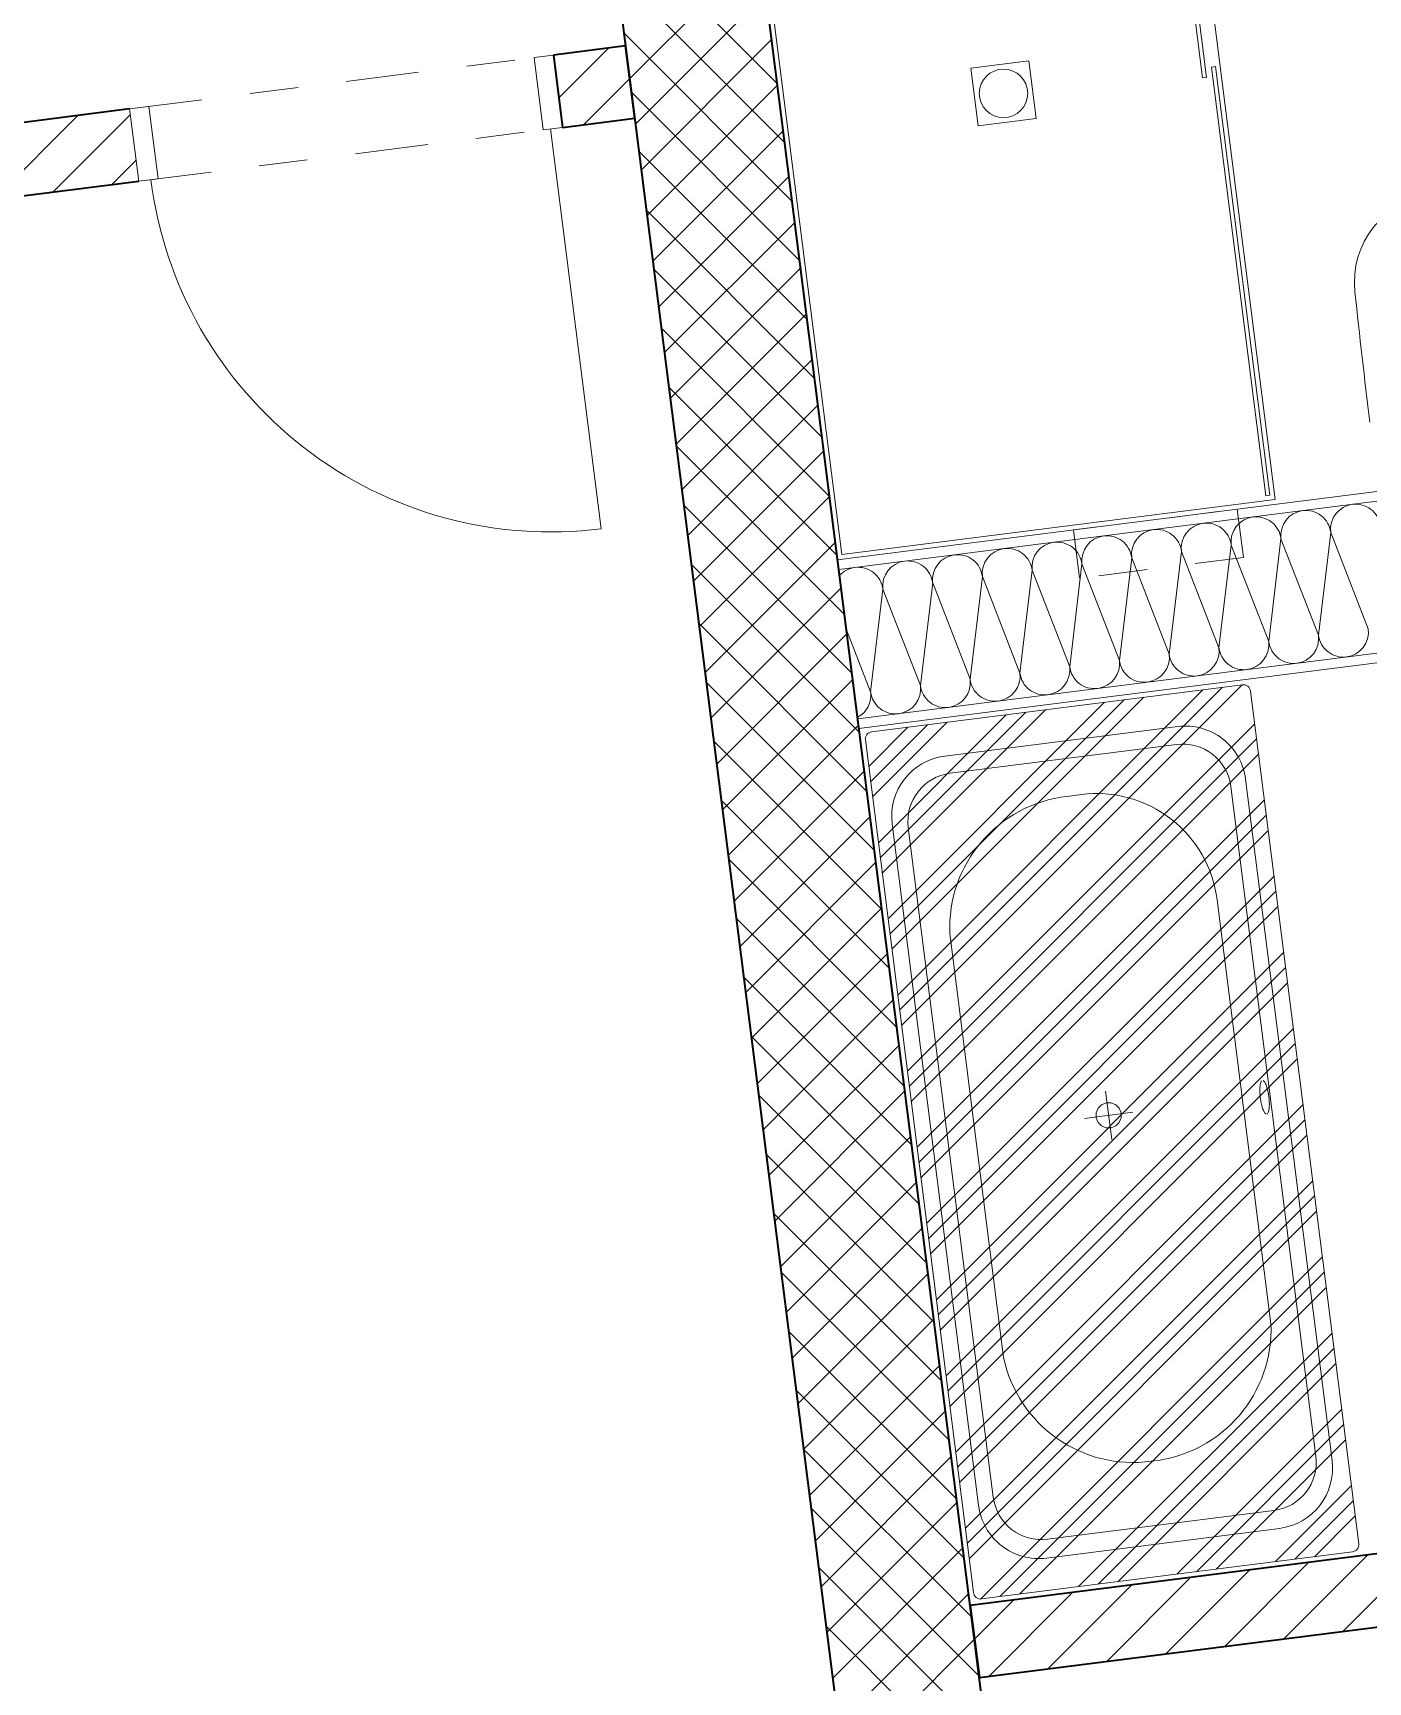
# Model space of a CAD drawing. Header units: metres. Extents: x 2713679.5 to 2713747.3, y 1226017.1 to 1226104.2.
# Drawn here: x 2713699.455 to 2713702.205, y 1226028.89 to 1226032.286 of the extents above; entities that cross this region are included whole.
import ezdxf

# ---------------------------------------------------------------- set-up
doc = ezdxf.new("R2010")
doc.units = ezdxf.units.M
doc.header["$MEASUREMENT"] = 0
for name, pattern in [('31', [105, 75, -15, 0, -15]), ('Strich 2', [0.141111, 0.070556, -0.070556]), ('Strichpunkt 3_1_1mm Achsen', [0.25, 0.15, -0.05, 0, -0.05])]:
    doc.linetypes.add(name, pattern=pattern)
doc.layers.add('plangrafiken', color=251, linetype='Continuous')
doc.layers.add('waende_stuetzen', color=250, linetype='Continuous')

msp = doc.modelspace()

# ---------------------------------------------------------------- linework, layer by layer
at = {"layer": 'plangrafiken', "color": 7, "linetype": 'Continuous', "lineweight": 13}
for p, q in [((2713702.0139, 1226031.3256), (2713701.7873, 1226033.1112)), ((2713701.7505, 1226033.0914), (2713701.8645, 1226032.1937)), ((2713701.8724, 1226032.1947), (2713701.7585, 1226033.0925)), ((2713700.8945, 1226032.9979), (2713701.1211, 1226031.2123)), ((2713701.5062, 1226032.2288), (2713701.3871, 1226032.2137)), ((2713701.5213, 1226032.1098), (2713701.5062, 1226032.2288)), ((2713701.8907, 1226032.2171), (2713701.8828, 1226032.2161)), ((2713701.8828, 1226032.2161), (2713701.9948, 1226031.3332)), ((2713702.0028, 1226031.3342), (2713701.8907, 1226032.2171)), ((2713701.3871, 1226032.2137), (2713701.4022, 1226032.0947)), ((2713701.8645, 1226032.1937), (2713701.8724, 1226032.1947)), ((2713701.4022, 1226032.0947), (2713701.5213, 1226032.1098)), ((2713701.9948, 1226031.3332), (2713702.0028, 1226031.3342)), ((2713701.1211, 1226031.2123), (2713702.0139, 1226031.3256)), ((2713701.9464, 1226030.944), (2713701.1826, 1226030.8471)), ((2713702.186, 1226029.1751), (2713701.9632, 1226030.931)), ((2713701.8132, 1226030.858), (2713701.3331, 1226030.7971)), ((2713701.1696, 1226030.8303), (2713701.3923, 1226029.0751)), ((2713701.3446, 1226030.7618), (2713701.8109, 1226030.821)), ((2713701.9226, 1226030.7344), (2713702.0976, 1226029.3554)), ((2713702.131, 1226029.3464), (2713701.9529, 1226030.7498)), ((2713701.6148, 1226030.7179), (2713701.585, 1226030.7141)), ((2713701.2248, 1226030.6574), (2713701.4029, 1226029.254)), ((2713701.433, 1226029.2711), (2713701.258, 1226030.65)), ((2713702.005, 1226029.6283), (2713701.8943, 1226030.5013)), ((2713701.3437, 1226030.4315), (2713701.4545, 1226029.5585)), ((2713701.671, 1226030.0563), (2713701.6708, 1226030.0583)), ((2713701.7587, 1226029.3451), (2713701.7637, 1226029.3457)), ((2713702.011, 1226029.2436), (2713701.5448, 1226029.1845)), ((2713701.5427, 1226029.1457), (2713702.0227, 1226029.2067)), ((2713702.1731, 1226029.1584), (2713701.4092, 1226029.0614))]:
    msp.add_line(p, q, dxfattribs=at)
at = {"layer": 'plangrafiken', "color": 7, "linetype": 'Strich 2', "lineweight": 13}
for p, q in [((2713701.5985, 1226031.2628), (2713701.9358, 1226031.3056)), ((2713701.9358, 1226031.3056), (2713701.9484, 1226031.2064)), ((2713701.6111, 1226031.1636), (2713701.5985, 1226031.2628)), ((2713701.9484, 1226031.2064), (2713701.6111, 1226031.1636))]:
    msp.add_line(p, q, dxfattribs=at)
at = {"layer": 'plangrafiken', "color": 255, "linetype": 'Continuous', "lineweight": 13}
for p, q in [((2713701.2362, 1226030.3051), (2713701.8648, 1226030.9337)), ((2713701.2402, 1226030.2737), (2713701.9053, 1226030.9388)), ((2713701.2442, 1226030.2424), (2713701.9458, 1226030.9439)), ((2713701.2044, 1226030.5561), (2713701.5408, 1226030.8926)), ((2713701.2163, 1226030.462), (2713701.6623, 1226030.908)), ((2713701.2203, 1226030.4306), (2713701.7028, 1226030.9131)), ((2713701.2243, 1226030.3992), (2713701.7433, 1226030.9182)), ((2713701.1805, 1226030.7443), (2713701.2979, 1226030.8617)), ((2713701.1845, 1226030.713), (2713701.3384, 1226030.8669)), ((2713701.1964, 1226030.6188), (2713701.4598, 1226030.8823)), ((2713701.2004, 1226030.5875), (2713701.5003, 1226030.8874)), ((2713701.2561, 1226030.1482), (2713701.9717, 1226030.8638)), ((2713701.1765, 1226030.7757), (2713701.2574, 1226030.8566)), ((2713701.2601, 1226030.1169), (2713701.9757, 1226030.8325)), ((2713701.2641, 1226030.0855), (2713701.9797, 1226030.8011)), ((2713701.276, 1226029.9914), (2713701.9916, 1226030.707)), ((2713701.28, 1226029.96), (2713701.9956, 1226030.6756)), ((2713701.284, 1226029.9286), (2713701.9996, 1226030.6442)), ((2713701.2959, 1226029.8345), (2713702.0115, 1226030.5501)), ((2713701.2999, 1226029.8031), (2713702.0155, 1226030.5187)), ((2713701.3039, 1226029.7718), (2713702.0195, 1226030.4874)), ((2713701.3159, 1226029.6776), (2713702.0315, 1226030.3932)), ((2713701.3198, 1226029.6463), (2713702.0354, 1226030.3619)), ((2713701.3238, 1226029.6149), (2713702.0394, 1226030.3305)), ((2713701.3358, 1226029.5208), (2713702.0514, 1226030.2364)), ((2713701.3397, 1226029.4894), (2713702.0553, 1226030.205)), ((2713701.3437, 1226029.458), (2713702.0593, 1226030.1736)), ((2713701.3557, 1226029.3639), (2713702.0713, 1226030.0795)), ((2713701.3597, 1226029.3325), (2713702.0753, 1226030.0481)), ((2713701.3636, 1226029.3011), (2713702.0792, 1226030.0167)), ((2713701.3756, 1226029.207), (2713702.0912, 1226029.9226)), ((2713701.3796, 1226029.1757), (2713702.0952, 1226029.8913)), ((2713701.3835, 1226029.1443), (2713702.0991, 1226029.8599)), ((2713701.4066, 1226029.0613), (2713702.1111, 1226029.7658)), ((2713701.4469, 1226029.0662), (2713702.1151, 1226029.7344)), ((2713701.4874, 1226029.0713), (2713702.1191, 1226029.703)), ((2713701.6089, 1226029.0868), (2713702.131, 1226029.6089)), ((2713701.6494, 1226029.0919), (2713702.135, 1226029.5775)), ((2713701.6898, 1226029.097), (2713702.139, 1226029.5461)), ((2713701.8113, 1226029.1124), (2713702.1509, 1226029.452)), ((2713701.8518, 1226029.1176), (2713702.1549, 1226029.4206)), ((2713701.8923, 1226029.1227), (2713702.1589, 1226029.3893)), ((2713702.0138, 1226029.1381), (2713702.1708, 1226029.2951)), ((2713702.0543, 1226029.1433), (2713702.1748, 1226029.2638)), ((2713702.0948, 1226029.1484), (2713702.1788, 1226029.2324))]:
    msp.add_line(p, q, dxfattribs=at)
at = {"layer": 'plangrafiken', "color": 7, "linetype": '31', "lineweight": 13}
for p, q in [((2713701.6646, 1226030.1069), (2713701.6772, 1226030.0077)), ((2713701.6213, 1226030.051), (2713701.7205, 1226030.0636))]:
    msp.add_line(p, q, dxfattribs=at)
at = {"layer": 'plangrafiken', "color": 7, "linetype": 'Continuous', "lineweight": 13}
for centre, radius in [((2713701.4542, 1226032.1617), 0.05), ((2713701.6709, 1226030.0573), 0.026)]:
    msp.add_circle(centre, radius, dxfattribs=at)
for centre, radius, start, end in [((2713702.3604, 1226031.7725), 0.1834, 8.2305, 186.2347), ((2713732.0039, 1226035.0109), 30.0032, 186.23467, 186.74985), ((2713701.9483, 1226030.9291), 0.015, 7.2325, 97.2326), ((2713701.8289, 1226030.734), 0.125, 7.2326, 97.2326), ((2713701.1845, 1226030.8322), 0.015, 97.2325, 187.2326), ((2713701.3488, 1226030.6731), 0.125, 97.2326, 187.2326), ((2713701.8234, 1226030.7218), 0.1, 7.2326, 97.2326), ((2713701.3572, 1226030.6626), 0.1, 97.2326, 187.2326), ((2713701.6158, 1226030.4434), 0.2724, 96.4932, 182.5194), ((2713701.6462, 1226030.4699), 0.25, 7.2326, 97.2326), ((2713702.0793, 1226030.1091), 0.0971, 177.7463, 181.3508), ((2713702.0498, 1226030.1104), 0.0676, 173.2324, 177.8255), ((2713702.0224, 1226030.1138), 0.04, 166.8717, 173.4003), ((2713702.0023, 1226030.1186), 0.0192, 156.6223, 167.2852), ((2713701.9914, 1226030.1235), 0.00731, 137.2664, 157.6697), ((2713701.9879, 1226030.1265), 0.00282, 56.7981, 95.0369), ((2713701.9855, 1226030.1227), 0.00731, 36.7954, 57.1987), ((2713701.9761, 1226030.1153), 0.0192, 27.18, 37.8428), ((2713701.9578, 1226030.1056), 0.04, 21.0649, 27.5935), ((2713701.9321, 1226030.0955), 0.0676, 16.6396, 21.2328), ((2713701.9039, 1226030.0869), 0.0971, 13.1144, 16.7189), ((2713702.1042, 1226030.1096), 0.1219, 181.3067, 184.4012), ((2713702.1183, 1226030.1107), 0.1362, 184.3712, 187.2457), ((2713702.1184, 1226030.1106), 0.1362, 187.2195, 190.094), ((2713702.1044, 1226030.108), 0.1219, 190.064, 193.1585), ((2713702.0802, 1226030.1023), 0.0971, 193.1144, 196.7189), ((2713701.8797, 1226030.0812), 0.1219, 10.064, 13.1585), ((2713701.8657, 1226030.0786), 0.1362, 7.2195, 10.094), ((2713701.8657, 1226030.0785), 0.1362, 4.3712, 7.2457), ((2713701.9342, 1226030.0788), 0.0676, 353.2324, 357.8255), ((2713701.8799, 1226030.0796), 0.1219, 1.3067, 4.4012), ((2713701.9048, 1226030.08), 0.0971, 357.7463, 1.3508), ((2713702.0519, 1226030.0937), 0.0676, 196.6396, 201.2328), ((2713702.0263, 1226030.0836), 0.04, 201.0649, 207.5935), ((2713702.008, 1226030.0739), 0.0192, 207.18, 217.8428), ((2713701.9986, 1226030.0665), 0.00731, 216.7954, 237.1987), ((2713701.996, 1226030.0627), 0.00282, 279.4283, 317.6671), ((2713701.9927, 1226030.0657), 0.00731, 317.2664, 337.6697), ((2713701.9818, 1226030.0706), 0.0192, 336.6223, 347.2852), ((2713701.9616, 1226030.0754), 0.04, 346.8717, 353.4003), ((2713701.7329, 1226029.6164), 0.2724, 276.4932, 2.5194), ((2713701.721, 1226029.6149), 0.2724, 191.9458, 277.972), ((2713701.9984, 1226029.3428), 0.1, 277.2326, 7.2326), ((2713702.007, 1226029.3307), 0.125, 277.2326, 7.2326), ((2713701.5322, 1226029.2837), 0.1, 187.2326, 277.2326), ((2713701.5269, 1226029.2697), 0.125, 187.2326, 277.2326), ((2713702.1712, 1226029.1732), 0.015, 277.2326, 7.2326), ((2713701.4073, 1226029.0763), 0.015, 184.8063, 277.1963)]:
    msp.add_arc(centre, radius, start, end, dxfattribs=at)
at = {"layer": 'waende_stuetzen', "color": 7, "linetype": 'Continuous', "lineweight": 35}
for p, q in [((2713700.5479, 1226033.2664), (2713701.3392, 1226027.0314)), ((2713701.6746, 1226026.7716), (2713700.8833, 1226033.0066)), ((2713700.6757, 1226032.2595), (2713700.5269, 1226032.2406)), ((2713700.6946, 1226032.1107), (2713700.6757, 1226032.2595)), ((2713700.5269, 1226032.2406), (2713700.5458, 1226032.0918)), ((2713699.6539, 1226032.1298), (2713699.4357, 1226032.1021)), ((2713700.5458, 1226032.0918), (2713700.6946, 1226032.1107)), ((2713698.8593, 1226031.8778), (2713699.6728, 1226031.981)), ((2713704.0642, 1226029.3883), (2713701.3856, 1226029.0483)), ((2713701.4045, 1226028.8995), (2713704.083, 1226029.2395)), ((2713701.3856, 1226029.0483), (2713701.4045, 1226028.8995))]:
    msp.add_line(p, q, dxfattribs=at)
at = {"layer": 'waende_stuetzen', "color": 18, "linetype": 'Continuous', "lineweight": 0, "true_color": 0x000000}
for p, q in [((2713700.9879, 1226032.1822), (2713700.6416, 1226032.5286)), ((2713700.6842, 1226032.1926), (2713700.9526, 1226032.461)), ((2713701.0033, 1226032.0608), (2713700.657, 1226032.4071)), ((2713700.6961, 1226032.0985), (2713700.9645, 1226032.3668)), ((2713701.0188, 1226031.9393), (2713700.6724, 1226032.2856)), ((2713700.5381, 1226032.1525), (2713700.6406, 1226032.2551)), ((2713700.7081, 1226032.0044), (2713700.9764, 1226032.2727)), ((2713700.5889, 1226032.0973), (2713700.6842, 1226032.1926)), ((2713701.0342, 1226031.8178), (2713700.6878, 1226032.1642)), ((2713700.72, 1226031.9102), (2713700.9884, 1226032.1786)), ((2713699.3741, 1226031.9431), (2713699.5472, 1226032.1163)), ((2713699.4955, 1226031.9585), (2713699.6554, 1226032.1184)), ((2713700.732, 1226031.8161), (2713701.0003, 1226032.0845)), ((2713699.617, 1226031.974), (2713699.6673, 1226032.0242)), ((2713701.0496, 1226031.6963), (2713700.7032, 1226032.0427)), ((2713700.7439, 1226031.722), (2713701.0123, 1226031.9903)), ((2713701.065, 1226031.5748), (2713700.7186, 1226031.9212)), ((2713700.7559, 1226031.6279), (2713701.0242, 1226031.8962)), ((2713701.0804, 1226031.4534), (2713700.7341, 1226031.7997)), ((2713700.7678, 1226031.5338), (2713701.0362, 1226031.8021)), ((2713700.7798, 1226031.4396), (2713701.0481, 1226031.708)), ((2713701.0958, 1226031.3319), (2713700.7495, 1226031.6782)), ((2713700.7917, 1226031.3455), (2713701.0601, 1226031.6139)), ((2713701.1113, 1226031.2104), (2713700.7649, 1226031.5567)), ((2713700.8036, 1226031.2514), (2713701.072, 1226031.5197)), ((2713701.1267, 1226031.0889), (2713700.7803, 1226031.4353)), ((2713700.8156, 1226031.1573), (2713701.0839, 1226031.4256)), ((2713701.1421, 1226030.9674), (2713700.7957, 1226031.3138)), ((2713700.8275, 1226031.0631), (2713701.0959, 1226031.3315)), ((2713700.8395, 1226030.969), (2713701.1078, 1226031.2374)), ((2713701.1575, 1226030.8459), (2713700.8111, 1226031.1923)), ((2713700.8514, 1226030.8749), (2713701.1198, 1226031.1433)), ((2713701.1729, 1226030.7245), (2713700.8266, 1226031.0708)), ((2713700.8634, 1226030.7808), (2713701.1317, 1226031.0491)), ((2713701.1883, 1226030.603), (2713700.842, 1226030.9493)), ((2713700.8753, 1226030.6867), (2713701.1437, 1226030.955)), ((2713700.8873, 1226030.5925), (2713701.1556, 1226030.8609)), ((2713701.2038, 1226030.4815), (2713700.8574, 1226030.8278)), ((2713700.8992, 1226030.4984), (2713701.1676, 1226030.7668)), ((2713701.2192, 1226030.36), (2713700.8728, 1226030.7064)), ((2713700.9112, 1226030.4043), (2713701.1795, 1226030.6726)), ((2713701.2346, 1226030.2385), (2713700.8882, 1226030.5849)), ((2713700.9231, 1226030.3102), (2713701.1914, 1226030.5785)), ((2713700.935, 1226030.2161), (2713701.2034, 1226030.4844)), ((2713701.25, 1226030.117), (2713700.9037, 1226030.4634)), ((2713700.947, 1226030.1219), (2713701.2153, 1226030.3903)), ((2713701.2654, 1226029.9956), (2713700.9191, 1226030.3419)), ((2713700.9589, 1226030.0278), (2713701.2273, 1226030.2962)), ((2713701.2808, 1226029.8741), (2713700.9345, 1226030.2204)), ((2713700.9709, 1226029.9337), (2713701.2392, 1226030.202)), ((2713701.2963, 1226029.7526), (2713700.9499, 1226030.099)), ((2713700.9828, 1226029.8396), (2713701.2512, 1226030.1079)), ((2713700.9948, 1226029.7454), (2713701.2631, 1226030.0138)), ((2713701.3117, 1226029.6311), (2713700.9653, 1226029.9775)), ((2713701.0067, 1226029.6513), (2713701.2751, 1226029.9197)), ((2713701.3271, 1226029.5096), (2713700.9807, 1226029.856)), ((2713701.0187, 1226029.5572), (2713701.287, 1226029.8256)), ((2713701.3425, 1226029.3881), (2713700.9962, 1226029.7345)), ((2713701.0306, 1226029.4631), (2713701.2989, 1226029.7314)), ((2713701.0425, 1226029.369), (2713701.3109, 1226029.6373)), ((2713701.3579, 1226029.2667), (2713701.0116, 1226029.613)), ((2713701.0545, 1226029.2748), (2713701.3228, 1226029.5432)), ((2713701.3733, 1226029.1452), (2713701.027, 1226029.4915)), ((2713701.0664, 1226029.1807), (2713701.3348, 1226029.4491)), ((2713701.3888, 1226029.0237), (2713701.0424, 1226029.3701)), ((2713701.0784, 1226029.0866), (2713701.3467, 1226029.3549)), ((2713701.4042, 1226028.9022), (2713701.0578, 1226029.2486)), ((2713701.0903, 1226028.9925), (2713701.3587, 1226029.2608)), ((2713701.1023, 1226028.8984), (2713701.3706, 1226029.1667)), ((2713702.153, 1226028.9945), (2713702.3262, 1226029.1677)), ((2713701.4196, 1226028.7807), (2713701.0732, 1226029.1271)), ((2713701.9101, 1226028.9637), (2713702.0832, 1226029.1369)), ((2713702.0315, 1226028.9791), (2713702.2047, 1226029.1523)), ((2713701.6671, 1226028.9329), (2713701.8403, 1226029.106)), ((2713701.7886, 1226028.9483), (2713701.9618, 1226029.1215)), ((2713701.1142, 1226028.8042), (2713701.3826, 1226029.0726)), ((2713701.3945, 1226028.9785), (2713701.4758, 1226029.0598)), ((2713701.4241, 1226028.902), (2713701.5973, 1226029.0752)), ((2713701.5456, 1226028.9174), (2713701.7188, 1226029.0906)), ((2713701.435, 1226028.6592), (2713701.0887, 1226029.0056)), ((2713701.1262, 1226028.7101), (2713701.3945, 1226028.9785))]:
    msp.add_line(p, q, dxfattribs=at)
at = {"layer": 'waende_stuetzen', "color": 7, "linetype": 'Strichpunkt 3_1_1mm Achsen', "lineweight": 13}
for p, q in [((2713699.6539, 1226032.1298), (2713700.5269, 1226032.2406)), ((2713699.6728, 1226031.981), (2713700.5458, 1226032.0918))]:
    msp.add_line(p, q, dxfattribs=at)
at = {"layer": 'waende_stuetzen', "color": 7, "linetype": 'Continuous', "lineweight": 13}
for p, q in [((2713700.4872, 1226032.2356), (2713700.5269, 1226032.2406)), ((2713700.5061, 1226032.0868), (2713700.4872, 1226032.2356)), ((2713699.6539, 1226032.1298), (2713699.6936, 1226032.1349)), ((2713699.6728, 1226031.981), (2713699.6539, 1226032.1298)), ((2713699.6936, 1226032.1349), (2713699.7125, 1226031.9861)), ((2713700.5458, 1226032.0918), (2713700.5061, 1226032.0868)), ((2713700.521, 1226032.0887), (2713700.6255, 1226031.2653)), ((2713699.7125, 1226031.9861), (2713699.6728, 1226031.981)), ((2713701.9233, 1226031.2317), (2713701.8981, 1226031.0202)), ((2713701.9233, 1226031.2317), (2713702.0006, 1226031.0332)), ((2713702.0258, 1226031.2448), (2713702.0006, 1226031.0332)), ((2713702.0258, 1226031.2448), (2713702.1031, 1226031.0462)), ((2713702.1284, 1226031.2578), (2713702.1031, 1226031.0462)), ((2713702.1284, 1226031.2578), (2713702.2056, 1226031.0592)), ((2713701.7183, 1226031.2057), (2713701.6931, 1226030.9942)), ((2713701.7183, 1226031.2057), (2713701.7956, 1226031.0072)), ((2713701.8208, 1226031.2187), (2713701.7956, 1226031.0072)), ((2713701.8208, 1226031.2187), (2713701.8981, 1226031.0202)), ((2713701.115, 1226031.1812), (2713701.154, 1226030.8737)), ((2713701.4108, 1226031.1667), (2713701.3855, 1226030.9552)), ((2713701.4108, 1226031.1667), (2713701.488, 1226030.9682)), ((2713701.5133, 1226031.1797), (2713701.488, 1226030.9682)), ((2713701.5133, 1226031.1797), (2713701.5906, 1226030.9812)), ((2713701.6158, 1226031.1927), (2713701.5906, 1226030.9812)), ((2713701.6158, 1226031.1927), (2713701.6931, 1226030.9942)), ((2713701.2058, 1226031.1407), (2713701.1805, 1226030.9291)), ((2713701.2058, 1226031.1407), (2713701.283, 1226030.9422)), ((2713701.3083, 1226031.1537), (2713701.283, 1226030.9422)), ((2713701.3083, 1226031.1537), (2713701.3855, 1226030.9552)), ((2713701.1307, 1226031.0571), (2713701.1805, 1226030.9291))]:
    msp.add_line(p, q, dxfattribs=at)
at = {"layer": 'waende_stuetzen', "color": 7, "linetype": 'Continuous', "lineweight": 18}
for p, q in [((2713703.791, 1226031.541), (2713701.1124, 1226031.2011)), ((2713703.7935, 1226031.5212), (2713701.115, 1226031.1812)), ((2713701.1124, 1226031.2011), (2713701.115, 1226031.1812)), ((2713701.154, 1226030.8737), (2713703.8325, 1226031.2136)), ((2713701.1565, 1226030.8539), (2713703.835, 1226031.1938)), ((2713701.154, 1226030.8737), (2713701.1565, 1226030.8539))]:
    msp.add_line(p, q, dxfattribs=at)
at = {"layer": 'waende_stuetzen', "color": 7, "linetype": 'Continuous', "lineweight": 13}
for centre, radius, start, end in [((2713700.521, 1226032.0887), 0.83, 187.2326, 277.2326), ((2713702.0771, 1226031.2513), 0.0517, 97.2326, 187.2326), ((2713702.0771, 1226031.2513), 0.0517, 7.2326, 97.2326), ((2713702.1796, 1226031.2643), 0.0517, 97.2326, 187.2326), ((2713702.1796, 1226031.2643), 0.0517, 7.2326, 97.2326), ((2713701.8721, 1226031.2252), 0.0517, 97.2326, 187.2326), ((2713701.8721, 1226031.2252), 0.0517, 7.2326, 97.2326), ((2713701.9746, 1226031.2382), 0.0517, 97.2326, 187.2326), ((2713701.9746, 1226031.2382), 0.0517, 7.2326, 97.2326), ((2713701.5645, 1226031.1862), 0.0517, 97.2326, 187.2326), ((2713701.5645, 1226031.1862), 0.0517, 7.2326, 97.2326), ((2713701.6671, 1226031.1992), 0.0517, 97.2326, 187.2326), ((2713701.6671, 1226031.1992), 0.0517, 7.2326, 97.2326), ((2713701.7696, 1226031.2122), 0.0517, 97.2326, 187.2326), ((2713701.7696, 1226031.2122), 0.0517, 7.2326, 97.2326), ((2713701.257, 1226031.1472), 0.0517, 97.2326, 187.2326), ((2713701.257, 1226031.1472), 0.0517, 7.2326, 97.2326), ((2713701.3595, 1226031.1602), 0.0517, 97.2326, 187.2326), ((2713701.3595, 1226031.1602), 0.0517, 7.2326, 97.2326), ((2713701.462, 1226031.1732), 0.0517, 97.2326, 187.2326), ((2713701.462, 1226031.1732), 0.0517, 7.2326, 97.2326), ((2713701.1545, 1226031.1342), 0.0517, 97.2326, 137.3576), ((2713701.1545, 1226031.1342), 0.0517, 7.2326, 97.2326), ((2713701.9493, 1226031.0267), 0.0517, 277.2326, 7.2326), ((2713702.0519, 1226031.0397), 0.0517, 187.2326, 277.2326), ((2713702.0519, 1226031.0397), 0.0517, 277.2326, 7.2326), ((2713702.1544, 1226031.0527), 0.0517, 187.2326, 277.2326), ((2713702.1544, 1226031.0527), 0.0517, 277.2326, 7.2326), ((2713701.6418, 1226030.9877), 0.0517, 277.2326, 7.2326), ((2713701.7443, 1226031.0007), 0.0517, 187.2326, 277.2326), ((2713701.7443, 1226031.0007), 0.0517, 277.2326, 7.2326), ((2713701.8468, 1226031.0137), 0.0517, 187.2326, 277.2326), ((2713701.8468, 1226031.0137), 0.0517, 277.2326, 7.2326), ((2713701.9493, 1226031.0267), 0.0517, 187.2326, 277.2326), ((2713701.4368, 1226030.9617), 0.0517, 277.2326, 7.2326), ((2713701.5393, 1226030.9747), 0.0517, 187.2326, 277.2326), ((2713701.5393, 1226030.9747), 0.0517, 277.2326, 7.2326), ((2713701.6418, 1226030.9877), 0.0517, 187.2326, 277.2326), ((2713701.1293, 1226030.9226), 0.0517, 298.0593, 7.2326), ((2713701.2318, 1226030.9357), 0.0517, 187.2326, 277.2326), ((2713701.2318, 1226030.9357), 0.0517, 277.2326, 7.2326), ((2713701.3343, 1226030.9487), 0.0517, 187.2326, 277.2326), ((2713701.3343, 1226030.9487), 0.0517, 277.2326, 7.2326), ((2713701.4368, 1226030.9617), 0.0517, 187.2326, 277.2326)]:
    msp.add_arc(centre, radius, start, end, dxfattribs=at)

doc.saveas('drawing.dxf')
